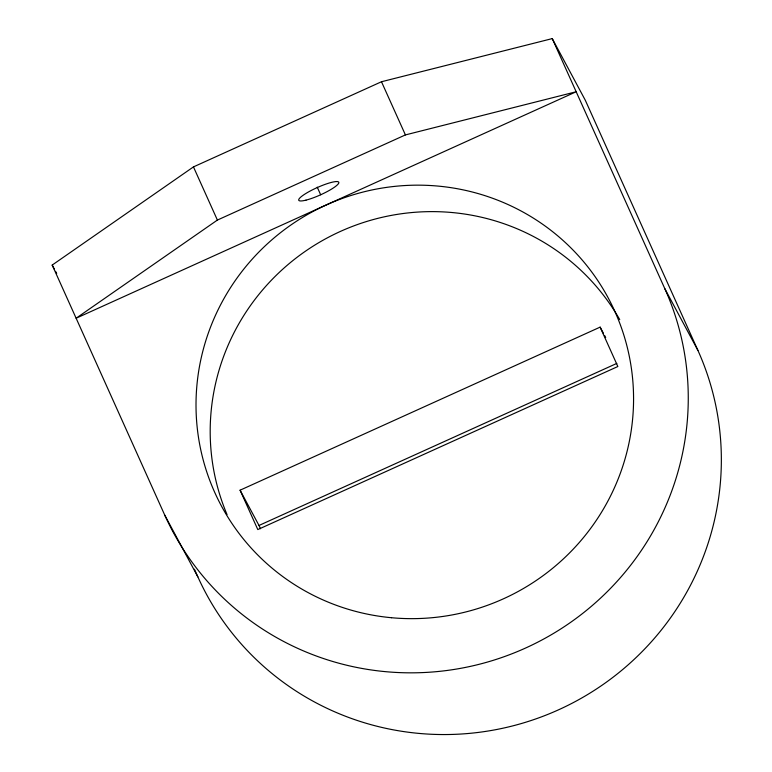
<?xml version="1.0" encoding="UTF-8"?>
<svg xmlns="http://www.w3.org/2000/svg" width="772" height="772" viewBox="0 0 772 772"><rect width="100%" height="100%" fill="white"/><g stroke="black" fill="none" stroke-linecap="round" stroke-linejoin="round"><path stroke-width="1.16" d="M52.197 265.066L193.463 166.897L381.484 81.745L552.25 38.6L585.34 100.321L697.907 350.392A274.494 269.901 -28.2 0 1 558.667 709.757A274.494 269.901 -28.2 0 1 197.854 576.858L164.754 515.136L52.197 265.066L54.436 269.254M217.395 220.068L76.129 318.228L576.182 91.762L405.416 134.917L217.395 220.068L193.463 166.897M600.124 327.135L617.851 366.517L257.809 529.573L240.082 490.191L600.124 327.135L603.463 333.359M240.082 490.191L258.996 525.462L616.838 363.4M552.25 38.6L664.817 288.67L697.907 350.392M604.572 335.434L605.692 337.509M55.565 271.348L56.684 273.433M381.484 81.745L405.416 134.917M317.253 187.171L320.67 194.776M258.996 525.462L260.473 528.743M194.409 569.205L197.854 576.858M227.036 514.577A219.595 215.919 -28.2 0 1 333.157 234.862A219.595 215.919 -28.2 0 1 619.733 319.598M664.817 288.67A274.494 269.901 -28.2 0 1 525.578 648.036A274.494 269.901 -28.2 0 1 164.754 515.136M391.529 617.725A219.595 215.919 -28.2 0 0 614.811 311.319A219.595 215.919 -28.2 0 0 238.017 276.675A219.595 215.919 -28.2 0 0 391.529 617.725M305.973 200.141A21.963 3.995 -24.2 0 0 338.59 183.408A21.963 3.995 -24.2 0 0 311.772 190.182A21.963 3.995 -24.2 0 0 305.973 200.141"/></g></svg>
